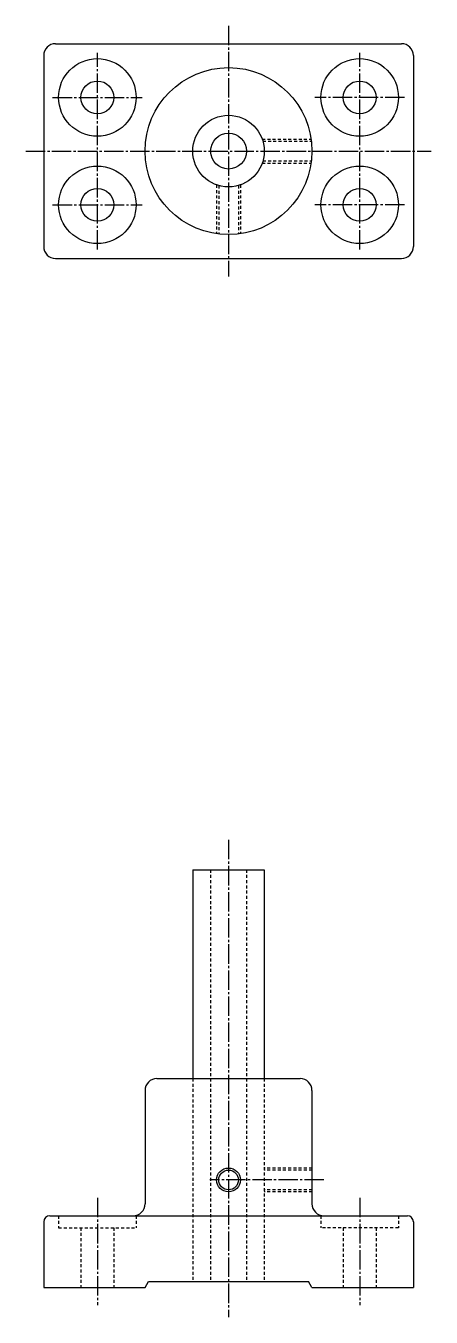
# Model space of a CAD drawing. Extents: x 21 to 353, y 20 to 315.
# Drawn here: x 285.2 to 353.2, y 98.5 to 315 of the extents above; entities outside this region: 2.
import ezdxf

# ---------------------------------------------------------------- set-up
doc = ezdxf.new("R2010")
doc.units = 0
doc.header["$LTSCALE"] = 0.25
doc.linetypes.add('CENTER', pattern=[17.5, 13, -1.5, 1.5, -1.5])
doc.linetypes.add('DASHED', pattern=[3.5, 2, -1.5])
doc.layers.get('0').update_dxf_attribs({"linetype": 'CONTINUOUS'})
doc.layers.add('CENTER', color=1, linetype='CENTER')
doc.styles.get("Standard").update_dxf_attribs({"font": 'txt', "bigfont": 'BIGFONT'})

msp = doc.modelspace()

# ---------------------------------------------------------------- linework, layer by layer
for p, q in [((290.19, 311.97), (348.19, 311.97)), ((304.69, 311.97), (304.69, 311.97)), ((319.19, 311.97), (319.19, 311.97)), ((288.19, 309.97), (288.19, 277.97)), ((350.19, 309.97), (350.19, 277.97)), ((290.19, 275.97), (348.19, 275.97)), ((313.19, 173.54), (313.19, 138.54)), ((313.19, 173.54), (325.19, 173.54)), ((325.19, 173.54), (325.19, 138.54)), ((307.19, 138.54), (331.19, 138.54)), ((305.19, 136.54), (305.19, 117.54)), ((333.19, 136.54), (333.19, 117.54)), ((289.19, 115.54), (349.19, 115.54)), ((288.19, 114.54), (288.19, 103.54)), ((350.19, 114.54), (350.19, 103.54)), ((305.19, 103.54), (305.76, 104.54)), ((305.76, 104.54), (332.61, 104.54)), ((333.19, 103.54), (332.61, 104.54)), ((288.19, 103.54), (305.19, 103.54)), ((333.19, 103.54), (350.19, 103.54))]:
    msp.add_line(p, q)
at = {"color": 3, "linetype": 'DASHED'}
for p, q in [((324.84, 295.97), (333.04, 295.97)), ((324.95, 295.62), (333.09, 295.62)), ((324.95, 292.32), (333.09, 292.32)), ((324.84, 291.97), (333.04, 291.97)), ((317.19, 288.31), (317.19, 280.11)), ((317.54, 288.2), (317.54, 280.07)), ((320.84, 288.2), (320.84, 280.07)), ((321.19, 288.31), (321.19, 280.11)), ((316.19, 173.54), (316.19, 104.54)), ((322.19, 173.54), (322.19, 104.54)), ((313.19, 138.54), (313.19, 104.54)), ((325.19, 138.54), (325.19, 104.54)), ((333.19, 123.54), (325.19, 123.54)), ((333.19, 123.19), (325.19, 123.19)), ((333.19, 119.89), (325.19, 119.89)), ((333.19, 119.54), (325.19, 119.54)), ((290.69, 115.54), (290.69, 113.54)), ((303.69, 115.54), (303.69, 113.54)), ((334.69, 115.54), (334.69, 113.54)), ((347.69, 115.54), (347.69, 113.54)), ((290.69, 113.54), (303.69, 113.54)), ((294.44, 113.54), (294.44, 103.54)), ((299.94, 113.54), (299.94, 103.54)), ((347.69, 113.54), (334.69, 113.54)), ((338.44, 113.54), (338.44, 103.54)), ((343.94, 113.54), (343.94, 103.54))]:
    msp.add_line(p, q, dxfattribs=at)
for centre, radius in [((297.19, 302.97), 6.5), ((319.19, 293.97), 14), ((341.19, 302.97), 6.5), ((297.19, 302.97), 2.75), ((341.19, 302.97), 2.75), ((319.19, 293.97), 6), ((319.19, 293.97), 3), ((297.19, 284.97), 6.5), ((341.19, 284.97), 6.5), ((297.19, 284.97), 2.75), ((341.19, 284.97), 2.75), ((319.19, 121.54), 1.65)]:
    msp.add_circle(centre, radius)
at = {"color": 3}
msp.add_circle((319.19, 121.54), 2, dxfattribs=at)
for centre, radius, start, end in [((290.19, 309.97), 2, 90, 180), ((348.19, 309.97), 2, 0, 90), ((290.19, 277.97), 2, 180, 270), ((348.19, 277.97), 2, 270, 0), ((307.19, 136.54), 2, 90, 180), ((331.19, 136.54), 2, 0, 90), ((303.19, 117.54), 2, 270, 360), ((335.19, 117.54), 2, 180, 270), ((289.19, 114.54), 1, 90, 180), ((349.19, 114.54), 1, 0, 90)]:
    msp.add_arc(centre, radius, start, end)
at = {"layer": 'CENTER', "color": 1, "linetype": 'CENTER'}
for p, q in [((319.19, 314.97), (319.19, 272.97)), ((297.19, 277.47), (297.19, 310.47)), ((341.19, 277.47), (341.19, 310.47)), ((289.69, 302.97), (304.69, 302.97)), ((348.69, 302.97), (333.69, 302.97)), ((285.19, 293.97), (353.19, 293.97)), ((289.69, 284.97), (304.69, 284.97)), ((348.69, 284.97), (333.69, 284.97)), ((319.19, 178.54), (319.19, 98.54)), ((335.19, 121.54), (316.05, 121.54)), ((297.19, 118.54), (297.19, 100.54)), ((341.19, 118.54), (341.19, 100.54))]:
    msp.add_line(p, q, dxfattribs=at)

# ---------------------------------------------------------------- texts
for s, p in [('MASTA 12-70', (20, 50)), ('MASTA12', (20, 20))]:
    msp.add_text(s, height=8).set_placement(p)

doc.saveas('drawing.dxf')
